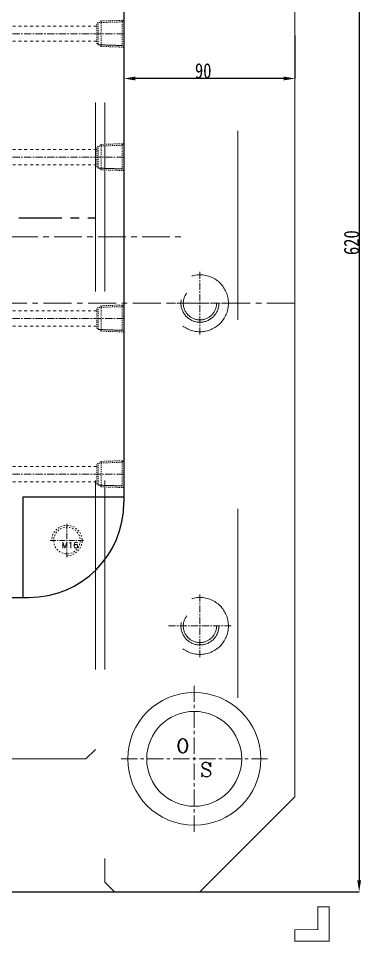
# Model space of a CAD drawing. Header units: millimetres. Extents: x -941 to 1421, y -11614 to -3210.
# Drawn here: x 188.4 to 369, y -4089.8 to -3603.5 of the extents above; entities that cross this region are included whole.
import ezdxf

# ---------------------------------------------------------------- set-up
doc = ezdxf.new("R2010")
doc.units = ezdxf.units.MM
doc.header["$LTSCALE"] = 16.335
doc.header["$PDMODE"] = 3
doc.header["$PDSIZE"] = 0.3125
doc.linetypes.add('CENTER', pattern=[0.6, 0.375, -0.075, 0.075, -0.075])
doc.linetypes.add('HIDDEN', pattern=[0.2, 0.1, -0.1])
doc.layers.get('0').update_dxf_attribs({"linetype": 'CONTINUOUS'})
doc.layers.get('Defpoints').update_dxf_attribs({"linetype": 'CONTINUOUS'})
for name, color, linetype, lineweight in [('center', 1, 'CENTER', 9), ('cool', 153, 'HIDDEN', 9), ('moldbase', 7, 'CONTINUOUS', 20), ('screw', 33, 'CONTINUOUS', 13)]:
    doc.layers.add(name, color=color, linetype=linetype, lineweight=lineweight)
doc.styles.add('ROMANC', font='romanc.shx', dxfattribs={"bigfont": 'gbcbig.shx'})
doc.styles.get("Standard").update_dxf_attribs({"font": 'txt', "width": 0.8})
doc.styles.add('TXT', font='txt.shx', dxfattribs={"bigfont": 'gbcbig.shx'})
doc.dimstyles.new('ISO-25', dxfattribs={"dimtxt": 8, "dimasz": 6, "dimexe": 0, "dimexo": 0, "dimgap": 0, "dimtad": 1, "dimdsep": 46, "dimtxsty": 'Standard', "dimcen": 0, "dimclrd": 4, "dimclre": 4, "dimclrt": 6, "dimazin": 0, "dimtfac": 1, "dimtofl": 0, "dimtmove": 0, "dimatfit": 3, "dimfxl": 0, "dimarcsym": 0})

# ---------------------------------------------------------------- blocks, each defined once
blk = doc.blocks.new('*D347')
at = {"color": 4, "lineweight": -2}
for p, q in [((283.9, -3443.57), (367.71, -3443.57)), ((367.71, -3449.57), (367.71, -4057.57)), ((283.9, -4063.57), (367.71, -4063.57))]:
    blk.add_line(p, q, dxfattribs=at)
at = {"color": 4}
for points in [[(366.71, -3449.57), (368.71, -3449.57), (367.71, -3443.57)], [(366.71, -4057.57), (368.71, -4057.57), (367.71, -4063.57)]]:
    blk.add_solid(points, dxfattribs=at)
at = {"layer": 'Defpoints', "color": 0}
for p in [(283.9, -3443.57), (283.9, -4063.57), (367.71, -4063.57)]:
    blk.add_point(p, dxfattribs=at)
at = {"color": 6, "insert": (363.71, -3721.64), "char_height": 8, "attachment_point": 5, "rotation": 90}
blk.add_mtext('620', dxfattribs=at)
blk = doc.blocks.new('screw_m16_g')
at = {"layer": 'screw', "color": 1, "linetype": 'CENTER', "ltscale": 0.497582}
for p, q in [((0, -8.8), (0, 8.8)), ((-8.8, 0), (8.8, 0))]:
    blk.add_line(p, q, dxfattribs=at)
at = {"layer": 'screw', "color": 33, "linetype": 'HIDDEN', "ltscale": 0.497582}
blk.add_circle((0, 0), 7, dxfattribs=at)
at = {"layer": 'screw', "color": 92, "linetype": 'HIDDEN', "ltscale": 0.497582}
blk.add_arc((0, 0), 8, 270, 180, dxfattribs=at)
at = {"layer": 'screw', "color": 6, "style": 'TXT'}
blk.add_text('M16', height=3.2, dxfattribs=at).set_placement((-2.72, -4))
blk = doc.blocks.new('cool_jt_f12')
at = {"layer": 'cool', "ltscale": 0.3}
for p, q in [((0, 7.0785), (0.856, 6.2225)), ((0, 7.0785), (12, 6.7035)), ((0.856, 6.2225), (0.856, -6.2225)), ((13.5, 5.827375), (0.856, 6.2225)), ((0.856, 6.2225), (13.5, 5.827375)), ((12, 6.7035), (12.856, 5.8475)), ((12, 6.7035), (12, -6.7035)), ((14.327375, 5), (13.5, 5.827375)), ((13.5, -5.827375), (13.5, 5.827375)), ((14.327375, -5), (14.327375, 5)), ((0.856, -6.2225), (0, -7.0785)), ((0, -7.0785), (12, -6.7035)), ((0.856, -6.2225), (13.5, -5.827375)), ((12, -6.7035), (12.856, -5.8475)), ((13.5, -5.827375), (14.327375, -5))]:
    blk.add_line(p, q, dxfattribs=at)
blk = doc.blocks.new('147')
at = {"layer": 'cool', "ltscale": 0.932966}
for p, q in [((229.57, -3849.57), (-211.77, -3849.57)), ((229.57, -3857.57), (-211.77, -3857.57))]:
    blk.add_line(p, q, dxfattribs=at)
at = {"layer": 'cool', "color": 1, "linetype": 'CENTER', "ltscale": 0.621977}
blk.add_line((243.9, -3853.57), (-226.1, -3853.57), dxfattribs=at)
at = {"layer": 'cool', "ltscale": 0.932966}
blk.add_blockref('cool_jt_f12', (-226.1, -3853.57), dxfattribs=at)
at = {"layer": 'cool', "ltscale": 0.932966, "rotation": 179.9999999999999}
blk.add_blockref('cool_jt_f12', (243.9, -3853.57), dxfattribs=at)
blk = doc.blocks.new('*D415')
at = {"color": 4, "lineweight": -2}
for p, q in [((333.9, -3612.55), (333.9, -3635.16)), ((243.9, -3625.51), (243.9, -3635.16)), ((327.9, -3635.16), (249.9, -3635.16))]:
    blk.add_line(p, q, dxfattribs=at)
at = {"color": 4}
for points in [[(249.9, -3634.16), (249.9, -3636.16), (243.9, -3635.16)], [(327.9, -3634.16), (327.9, -3636.16), (333.9, -3635.16)]]:
    blk.add_solid(points, dxfattribs=at)
at = {"layer": 'Defpoints', "color": 0}
for p in [(333.9, -3612.55), (243.9, -3625.51), (243.9, -3635.16)]:
    blk.add_point(p, dxfattribs=at)
at = {"color": 6, "insert": (285.63, -3631.16), "char_height": 8, "attachment_point": 5}
blk.add_mtext('90', dxfattribs=at)

msp = doc.modelspace()

# ---------------------------------------------------------------- linework, layer by layer
for p, q in [((243.896, -3578.566), (243.896, -3858.566)), ((190.896, -3908.566), (190.896, -3855.566)), ((190.896, -3855.566), (243.896, -3855.566)), ((-176.104, -3908.566), (193.896, -3908.566)), ((164.896, -4063.566), (283.896, -4063.566))]:
    msp.add_line(p, q)
at = {"color": 1, "linetype": 'CENTER', "ltscale": 3.708617}
msp.add_line((-211.265, -3708.566), (229.057, -3708.566), dxfattribs=at)
msp.add_arc((193.896, -3858.566), 50, 270, 0)
at = {"layer": 'center', "color": 1, "linetype": 'CENTER', "ltscale": 2.363514}
msp.add_line((-256.104, -3718.566), (273.896, -3718.566), dxfattribs=at)
at = {"layer": 'moldbase', "color": 8, "linetype": 'HIDDEN', "ltscale": 60.96}
for p, q in [((228.896, -3448.566), (228.896, -3988.566)), ((233.896, -3448.566), (233.896, -4058.566)), ((303.896, -3463.566), (303.896, -4043.566)), ((223.896, -3993.566), (-206.104, -3993.566))]:
    msp.add_line(p, q, dxfattribs=at)
at = {"layer": 'moldbase'}
for p, q in [((333.896, -3493.566), (333.896, -4013.566)), ((333.896, -4013.566), (283.896, -4063.566))]:
    msp.add_line(p, q, dxfattribs=at)
at = {"layer": 'moldbase', "color": 1, "linetype": 'CENTER', "ltscale": 0.6}
for p, q in [((283.896, -3770.066), (283.896, -3737.066)), ((267.396, -3753.566), (300.396, -3753.566)), ((283.896, -3940.066), (283.896, -3907.066)), ((267.396, -3923.566), (300.396, -3923.566))]:
    msp.add_line(p, q, dxfattribs=at)
at = {"layer": 'moldbase', "color": 1, "linetype": 'CENTER', "ltscale": 2.4}
msp.add_line((333.896, -3753.566), (-316.104, -3753.566), dxfattribs=at)
at = {"layer": 'moldbase', "color": 1, "linetype": 'CENTER', "ltscale": 1.4}
for p, q in [((280.896, -4032.066), (280.896, -3955.066)), ((242.396, -3993.566), (319.396, -3993.566))]:
    msp.add_line(p, q, dxfattribs=at)
at = {"layer": 'moldbase', "color": 8, "linetype": 'HIDDEN', "ltscale": 7.62}
for p, q in [((228.896, -3988.566), (223.896, -3993.566)), ((233.896, -4058.566), (238.896, -4063.566))]:
    msp.add_line(p, q, dxfattribs=at)
at = {"layer": 'moldbase', "const_width": 0.5}
msp.add_lwpolyline([(333.896, -4083.566), (345.896, -4083.566), (345.896, -4071.566), (351.896, -4071.566), (351.896, -4089.566), (333.896, -4089.566), (333.896, -4083.566)], dxfattribs=at)
at = {"layer": 'moldbase', "color": 8, "linetype": 'HIDDEN', "ltscale": 20.32}
for centre, radius in [((283.896, -3753.566), 15), ((283.896, -3753.566), 10), ((283.896, -3753.566), 8.75), ((283.896, -3923.566), 15), ((283.896, -3923.566), 10), ((283.896, -3923.566), 8.75)]:
    msp.add_circle(centre, radius, dxfattribs=at)
at = {"layer": 'moldbase'}
for radius in [35, 25]:
    msp.add_circle((280.896, -3993.566), radius, dxfattribs=at)

# ---------------------------------------------------------------- block references
for p in [(0, 242), (0, 177), (0, 92), (0, 10)]:
    msp.add_blockref('147', p)
at = {"layer": 'screw'}
msp.add_blockref('screw_m16_g', (213.896, -3878.566), dxfattribs=at)

# ---------------------------------------------------------------- texts
at = {"layer": 'moldbase', "style": 'ROMANC'}
for s, p in [('O', (271.385, -3990.476)), ('S', (283.986, -4003.076))]:
    msp.add_text(s, height=7.5, dxfattribs=at).set_placement(p)

# ---------------------------------------------------------------- dimensions: what is measured, and where the dimension line sits
dim = msp.add_linear_dim(base=(367.706, -4063.566), p1=(283.896, -3443.566), p2=(283.896, -4063.566), angle=90, dimstyle='ISO-25')
dim.commit()
dim.dimension.update_dxf_attribs({"geometry": '*D347', "text_midpoint": (367.706, -3721.638), "dimtype": 160})
dim = msp.add_linear_dim(base=(243.896, -3635.164), p1=(333.896, -3612.548), p2=(243.896, -3625.506), dimstyle='ISO-25', override={"dimfxl": 1.25})
dim.commit()
dim.dimension.update_dxf_attribs({"geometry": '*D415', "text_midpoint": (285.625, -3635.164), "dimtype": 160})

doc.saveas('drawing.dxf')
